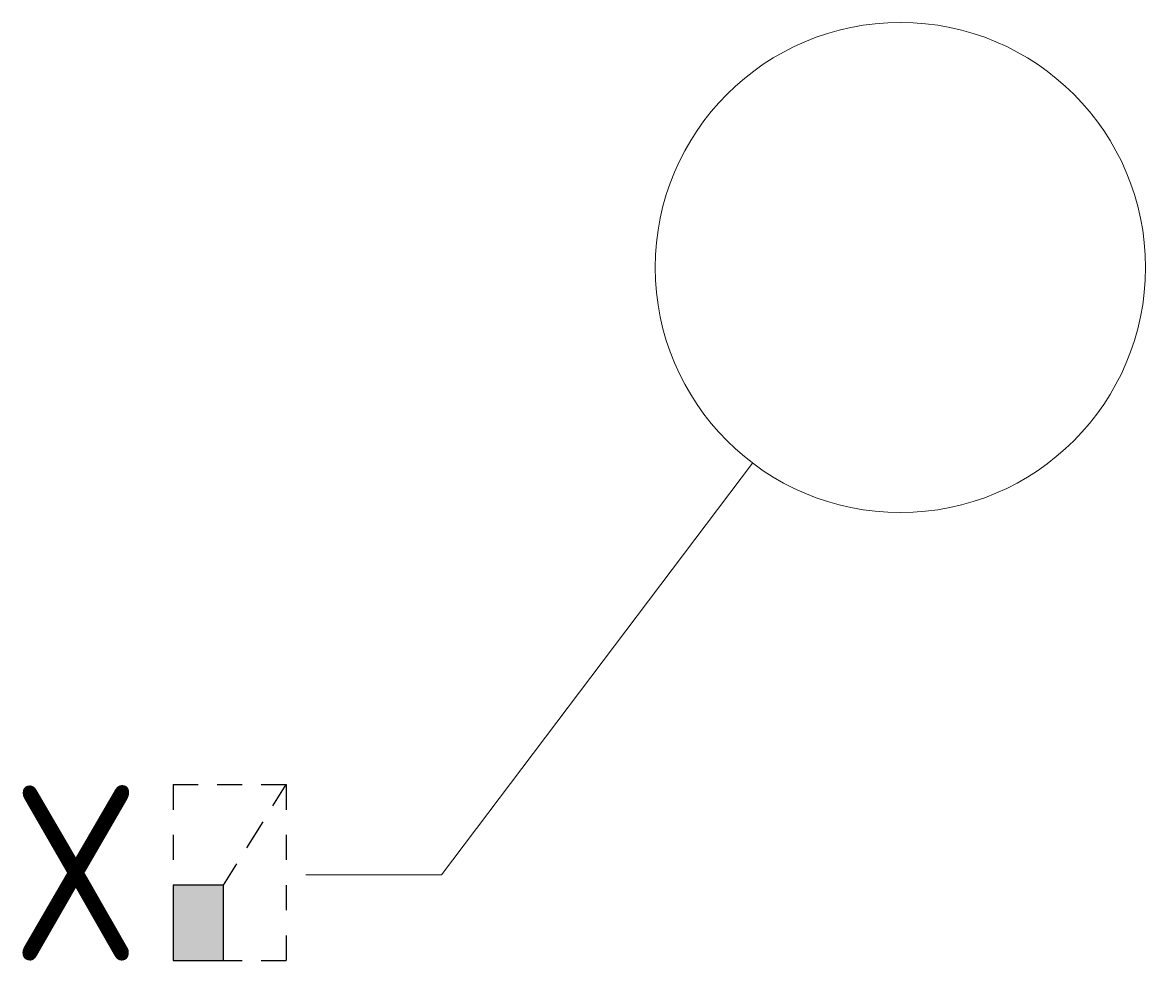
# Model space of a CAD drawing. Header units: metres. Extents: x -17.9 to 5, y -14.1 to 5.
import ezdxf
from ezdxf.enums import TextEntityAlignment as Align

# ---------------------------------------------------------------- set-up
doc = ezdxf.new("R2010")
doc.units = ezdxf.units.M
doc.styles.add('DP_ISOCPEUR', font='isocpeur.ttf')

# ---------------------------------------------------------------- blocks, each defined once
blk = doc.blocks.new('_DP_Značka detailu')
at = {"linetype": 'Continuous'}
blk.add_hatch(color=0, dxfattribs=at).paths.add_polyline_path([(20, 30), (0, 30), (0, 0), (20, 0)])
at = {"color": 0, "linetype": 'Continuous', "ltscale": 2}
for p, q in [((0, 70), (10, 70)), ((0, 70), (0, 60)), ((17.5, 70), (27.5, 70)), ((35, 70), (45, 70)), ((39.7, 61.52), (45, 70)), ((45, 70), (45, 60)), ((29.27, 44.84), (35.73, 55.16)), ((0, 50), (0, 40)), ((45, 50), (45, 40)), ((20, 30), (25.3, 38.48)), ((45, 30), (45, 20)), ((45, 10), (45, 0)), ((17.5, 0), (27.5, 0)), ((35, 0), (45, 0))]:
    blk.add_line(p, q, dxfattribs=at)
at = {"color": 0, "linetype": 'Continuous'}
blk.add_lwpolyline([(0, 30), (0, 0), (20, 0), (20, 30)], close=True, dxfattribs=at)

msp = doc.modelspace()

# ---------------------------------------------------------------- linework, layer by layer
at = {"color": 0, "lineweight": 9}
for q in [(-3.015, -3.989), (-12.126, -12.389)]:
    msp.add_line((-9.362, -12.389), q, dxfattribs=at)
at = {"color": 0, "lineweight": 15}
msp.add_circle((0, 0), 5, dxfattribs=at)

# ---------------------------------------------------------------- block references
at = {"color": 0, "lineweight": 9, "xscale": 0.05130097835220931, "yscale": 0.05130097835220931, "zscale": 0.05130097835220931}
msp.add_blockref('_DP_Značka detailu', (-14.833, -14.14), dxfattribs=at)

# ---------------------------------------------------------------- texts
at = {"color": 0, "lineweight": 9, "style": 'DP_ISOCPEUR', "width": 0.8}
msp.add_attdef('X', text='', height=3.58, dxfattribs=at).set_placement((-15.526, -14.14), align=Align.RIGHT)

doc.saveas('drawing.dxf')
